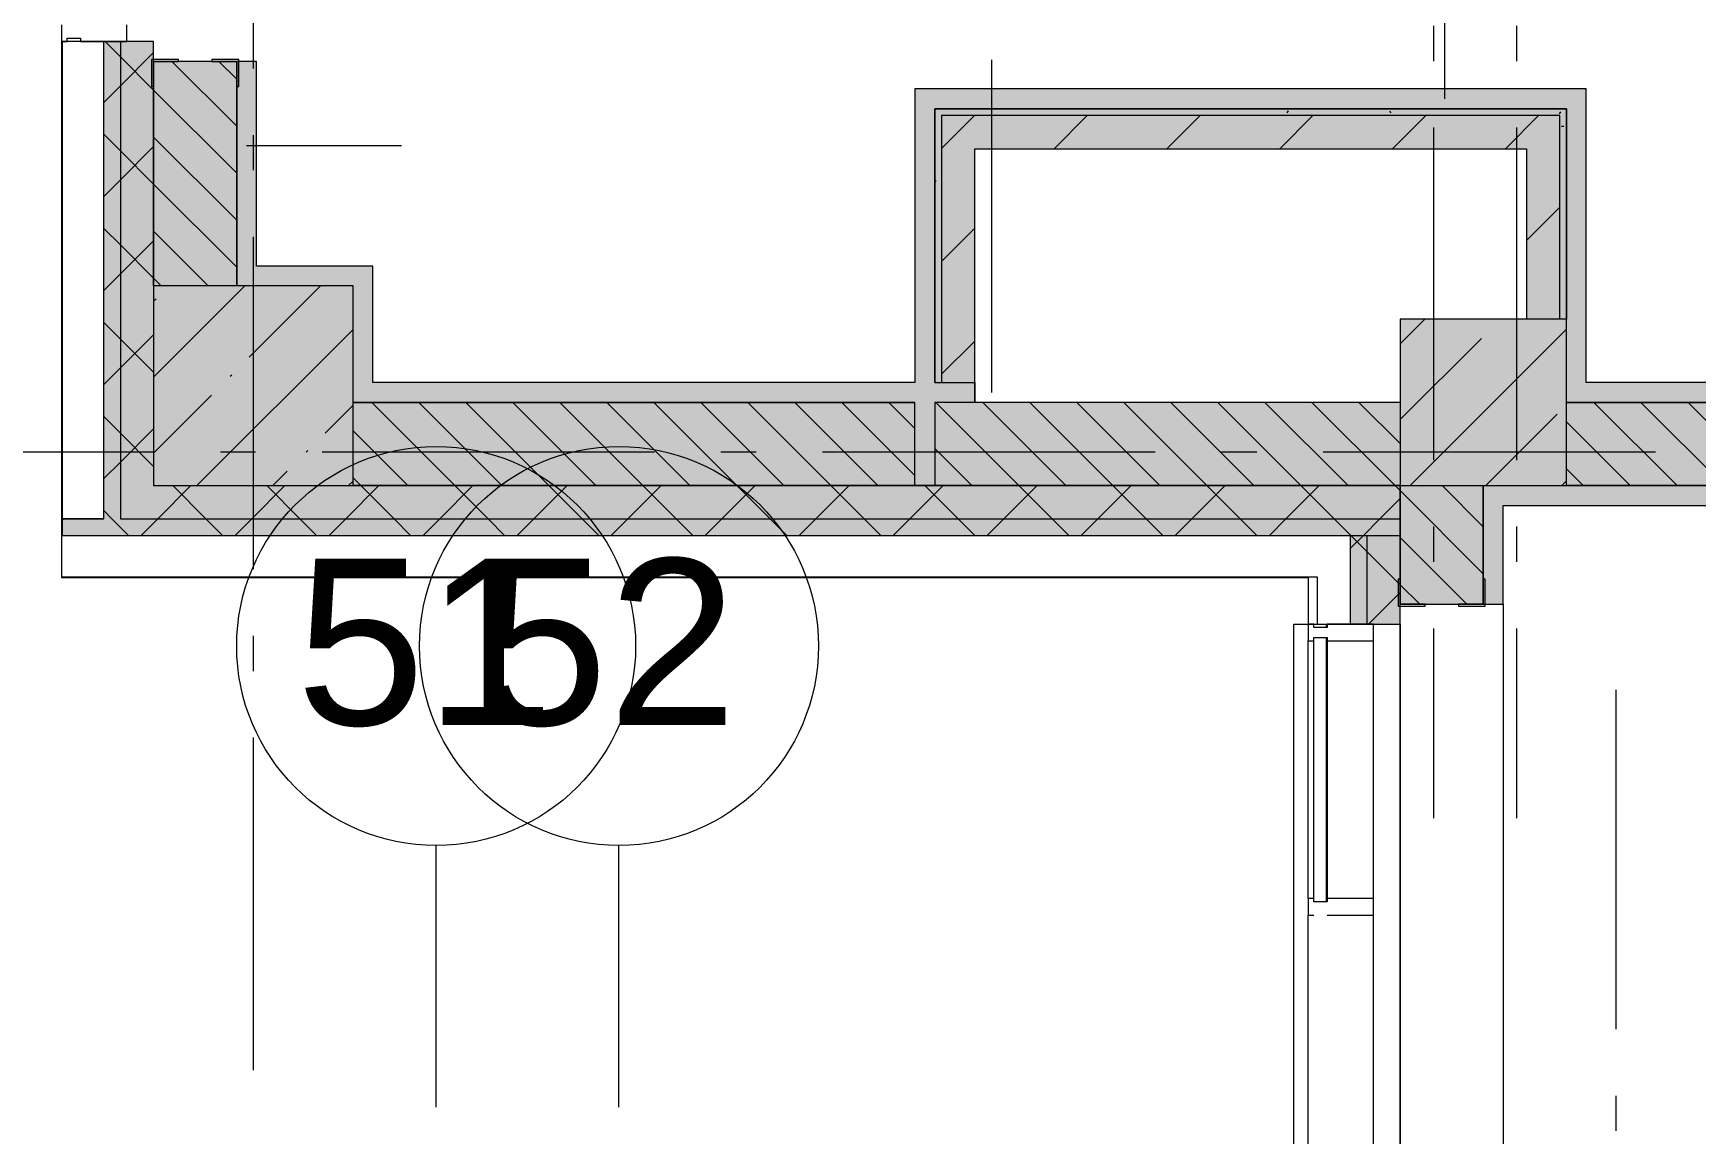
# Model space of a CAD drawing. Header units: millimetres. Extents: x -537608 to 253996, y -217170 to 186033.
# Drawn here: x -244138 to -239137, y 103722 to 107031 of the extents above; entities that cross this region are included whole.
import ezdxf

# ---------------------------------------------------------------- set-up
doc = ezdxf.new("R2010")
doc.units = ezdxf.units.MM
doc.layers.add('PDF _Геометрия', color=7, linetype='Continuous')
doc.layers.add('PDF _Текст', color=7, linetype='Continuous')
doc.layers.add('PDF _Сплошная заливка', color=7, linetype='Continuous', true_color=0xffffff)
doc.styles.add('PDF ArialMT', font='arial.ttf')

msp = doc.modelspace()

# ---------------------------------------------------------------- hatches: boundary and pattern name
at = {"layer": 'PDF _Сплошная заливка', "transparency": 33554559}
h = msp.add_hatch(color=256, dxfattribs=at)
h.paths.add_polyline_path([(-243926.1896, 105571.263), (-243876.1894, 105571.263), (-243876.1894, 107006.2646), (-243926.1896, 107006.2646), (-243926.1896, 105671.2634)], flags=0)
h.paths.add_polyline_path([(-243926.1896, 108706.2625), (-243876.1894, 108706.2625), (-243876.1894, 109691.2625), (-243926.1896, 109691.2625), (-243926.1896, 109567.9133)], flags=0)
h.paths.add_polyline_path([(-243876.1894, 111391.2625), (-243876.1894, 112891.2619), (-243926.1896, 112891.2619), (-243926.1896, 111391.2625)], flags=0)
h.paths.add_polyline_path([(-243876.1894, 114591.2619), (-243876.1894, 115576.2619), (-243926.1896, 115576.2619), (-243926.1896, 114591.2619)], flags=0)
h.paths.add_polyline_path([(-243876.1894, 117276.2619), (-243876.1894, 118776.2613), (-243926.1896, 118776.2613), (-243926.1896, 117276.2619)], flags=0)
h.paths.add_polyline_path([(-243876.1894, 120476.2613), (-243876.1894, 121461.2613), (-243926.1896, 121461.2613), (-243926.1896, 120476.2613)], flags=0)
h.paths.add_polyline_path([(-243876.1894, 123161.2592), (-243876.1894, 124659.7601), (-243926.1896, 124659.7601), (-243926.1896, 123161.2592)], flags=0)
h.paths.add_polyline_path([(-243926.1896, 126359.7607), (-243876.1894, 126359.7607), (-243876.1894, 127344.0722), (-243926.1896, 127344.0722), (-243926.1896, 126558.6888)], flags=0)
h.paths.add_polyline_path([(-243926.1896, 129044.0723), (-243876.1894, 129044.0723), (-243876.1894, 130545.5711), (-243926.1896, 130545.5711), (-243926.1896, 129390.4846)], flags=0)
h.paths.add_polyline_path([(-243876.1894, 132245.5715), (-243876.1894, 133228.5708), (-243926.1896, 133228.5708), (-243926.1896, 132245.5715)], flags=0)
h.paths.add_polyline_path([(-243926.1896, 134928.5711), (-243876.1894, 134928.5711), (-243876.1894, 136371.2591), (-243926.1896, 136371.2591), (-243926.1896, 135054.0767)], flags=0)
h = msp.add_hatch(color=256, dxfattribs=at)
h.paths.add_polyline_path([(-243876.1894, 105671.2634), (-243776.189, 105671.2634), (-243776.189, 107006.2646), (-243876.1894, 107006.2646), (-243876.1894, 106271.2635)], flags=0)
h.paths.add_polyline_path([(-243776.189, 108706.2625), (-243776.189, 109691.2625), (-243876.1894, 109691.2625), (-243876.1894, 108706.2625)], flags=0)
h.paths.add_polyline_path([(-243876.1894, 111391.2625), (-243776.189, 111391.2625), (-243776.189, 112891.2619), (-243876.1894, 112891.2619), (-243876.1894, 111721.263)], flags=0)
h.paths.add_polyline_path([(-243876.1894, 114591.2619), (-243776.189, 114591.2619), (-243776.189, 115576.2619), (-243876.1894, 115576.2619), (-243876.1894, 115231.5051)], flags=0)
h.paths.add_polyline_path([(-243776.189, 117276.2619), (-243776.189, 118776.2613), (-243876.1894, 118776.2613), (-243876.1894, 117276.2619)], flags=0)
h.paths.add_polyline_path([(-243876.1894, 120476.2613), (-243776.189, 120476.2613), (-243776.189, 121461.2613), (-243876.1894, 121461.2613), (-243876.1894, 120895.0969)], flags=0)
h.paths.add_polyline_path([(-243776.189, 123161.2592), (-243776.189, 124659.7601), (-243876.1894, 124659.7601), (-243876.1894, 123161.2592)], flags=0)
h.paths.add_polyline_path([(-243876.1894, 126359.7607), (-243776.189, 126359.7607), (-243776.189, 127344.0722), (-243876.1894, 127344.0722), (-243876.1894, 126558.6888)], flags=0)
h.paths.add_polyline_path([(-243776.189, 129044.0723), (-243776.189, 130545.5711), (-243876.1894, 130545.5711), (-243876.1894, 129044.0723)], flags=0)
h.paths.add_polyline_path([(-243776.189, 132245.5715), (-243776.189, 133228.5708), (-243876.1894, 133228.5708), (-243876.1894, 132245.5715)], flags=0)
h.paths.add_polyline_path([(-243776.189, 134928.5711), (-243776.189, 136271.2587), (-243876.1894, 136271.2587), (-243876.1894, 134928.5711)], flags=0)
for points in [[(-243776.189, 106271.2635), (-243526.1923, 106271.2635), (-243526.1923, 106946.264), (-243776.189, 106946.264), (-243776.189, 106736.1164)], [(-241426.1928, 105981.2628), (-241406.1919, 105981.2628), (-241406.1919, 106803.7643), (-241426.1928, 106803.7643), (-241426.1928, 106158.3863)], [(-239546.1908, 106783.7633), (-239526.192, 106783.7633), (-239526.192, 106803.7643), (-241406.1919, 106803.7643), (-241406.1919, 106783.7633), (-241306.1916, 106783.7633)], [(-241406.1919, 105981.2628), (-241306.1916, 105981.2628), (-241306.1916, 106783.7633), (-241406.1919, 106783.7633), (-241406.1919, 106158.3863)], [(-239546.1908, 106683.763), (-239546.1908, 106783.7633), (-241306.1916, 106783.7633), (-241306.1916, 106683.763), (-239646.1912, 106683.763)], [(-239526.6678, 106171.2632), (-239526.192, 106171.2632), (-239526.192, 106783.7633), (-239546.1908, 106783.7633), (-239546.1908, 106171.2632)], [(-240303.1908, 105571.263), (-240026.1918, 105571.263), (-240026.1918, 105671.2634), (-243876.1894, 105671.2634), (-243876.1894, 105571.263), (-240788.7529, 105571.263)], [(-240176.1902, 105521.265), (-240026.1918, 105521.265), (-240026.1918, 105571.263), (-244051.1901, 105571.263), (-244051.1901, 105521.265), (-240276.1906, 105521.265)]]:
    msp.add_hatch(color=256, dxfattribs=at).paths.add_polyline_path(points)
at = {"layer": 'PDF _Сплошная заливка', "true_color": 0xff7d7d, "transparency": 33554559}
for points in [[(-241486.1913, 105671.2634), (-241426.1928, 105671.2634), (-241426.1928, 106863.7628), (-241486.1913, 106863.7628), (-241486.1913, 105921.2643)], [(-243176.191, 106271.2635), (-243116.1925, 106271.2635), (-243116.1925, 106331.2642), (-243466.1895, 106331.2642), (-243466.1895, 106271.2635)], [(-237449.2765, 105921.2643), (-237026.191, 105921.2643), (-237026.191, 105981.2628), (-239526.192, 105981.2628), (-239526.192, 105921.2643), (-238284.1467, 105921.2643)]]:
    msp.add_hatch(color=11, dxfattribs=at).paths.add_polyline_path(points)
h = msp.add_hatch(color=11, dxfattribs=at)
h.paths.add_polyline_path([(-241426.1928, 105921.2643), (-241306.1916, 105921.2643), (-241306.1916, 105981.2628), (-241426.1928, 105981.2628)], flags=0)
h.paths.add_polyline_path([(-241486.6908, 105921.2643), (-241486.1913, 105981.2628), (-243176.191, 105981.2628), (-243176.191, 105921.2643), (-241623.623, 105921.2643)], flags=0)
at = {"layer": 'PDF _Сплошная заливка', "transparency": 33554559}
h = msp.add_hatch(color=256, dxfattribs=at)
h.paths.add_polyline_path([(-240026.1918, 105671.2634), (-240026.1918, 105921.2643), (-241426.1928, 105921.2643), (-241426.1928, 105671.2634), (-240788.7529, 105671.2634)], flags=0)
h.paths.add_polyline_path([(-241623.623, 105671.2634), (-241486.1913, 105671.2634), (-241486.6908, 105921.2643), (-243176.191, 105921.2643), (-243176.191, 105671.2634)], flags=0)
h = msp.add_hatch(color=256, dxfattribs=at)
h.paths.add_polyline_path([(-229066.1922, 105671.2634), (-225776.1929, 105674.1936), (-225776.1929, 105921.2643), (-231126.192, 105921.2643), (-231126.192, 105671.2634), (-229935.4537, 105671.2634)], flags=0)
h.paths.add_polyline_path([(-231851.1926, 105671.2634), (-231626.1917, 105671.2634), (-231626.1917, 105921.2643), (-236526.1913, 105921.2643), (-236526.1913, 105671.2634), (-232022.6259, 105671.2634)], flags=0)
h.paths.add_polyline_path([(-239526.192, 105671.2634), (-237026.191, 105671.2634), (-237026.191, 105921.2643), (-239526.192, 105918.8445), (-239526.192, 105913.8668)], flags=0)
h = msp.add_hatch(color=256, dxfattribs=at)
h.paths.add_polyline_path([(-240026.1918, 102821.2653), (-239776.1908, 102821.2653), (-239776.1908, 103494.2635), (-240026.1918, 103494.2635), (-240026.1918, 103196.3723)], flags=0)
h.paths.add_polyline_path([(-240026.1918, 105314.2649), (-239776.1908, 105314.2649), (-239776.1908, 105671.2634), (-240026.1918, 105671.2634), (-240026.1918, 105320.22)], flags=0)
at = {"layer": 'PDF _Сплошная заливка', "true_color": 0x2254ff, "transparency": 33554559}
msp.add_hatch(color=160, dxfattribs=at).paths.add_polyline_path([(-237449.2765, 105611.2649), (-237026.191, 105611.2649), (-237026.191, 105671.2634), (-239776.1908, 105671.2634), (-239776.1908, 105611.2649), (-238284.1467, 105611.2649)])
at = {"layer": 'PDF _Сплошная заливка', "transparency": 33554559}
h = msp.add_hatch(color=256, dxfattribs=at)
h.paths.add_polyline_path([(-240126.19, 102971.2638), (-240126.19, 103554.2642), (-240176.1902, 103554.2642), (-240176.1902, 102971.2638)], flags=0)
h.paths.add_polyline_path([(-240176.1902, 105254.2643), (-240126.19, 105254.2643), (-240126.19, 105521.265), (-240176.1902, 105521.265), (-240176.1902, 105320.22)], flags=0)
h = msp.add_hatch(color=256, dxfattribs=at)
h.paths.add_polyline_path([(-240026.1918, 102921.2636), (-240026.1918, 103554.2642), (-240126.19, 103554.2642), (-240126.19, 102921.2636)], flags=0)
h.paths.add_polyline_path([(-240126.19, 105254.2643), (-240026.1918, 105254.2643), (-240026.1918, 105521.265), (-240126.19, 105521.265), (-240126.19, 105320.22)], flags=0)

# ---------------------------------------------------------------- linework, layer by layer
at = {"layer": 'PDF _Геометрия', "color": 253, "lineweight": 9, "true_color": 0xaaaaaa}
for p, q in [((-243476.1921, 107925.0074), (-243476.1921, 106925.0079)), ((-239926.1914, 107053.3045), (-239926.1914, 106947.4696)), ((-239676.1904, 107053.3045), (-239676.1904, 106947.4696)), ((-243476.1921, 106725.0071), (-243476.1921, 106619.1744)), ((-239926.1914, 106747.471), (-239926.1914, 105747.4715)), ((-239676.1904, 106747.471), (-239676.1904, 105747.4715)), ((-243476.1921, 106419.1736), (-243476.1921, 105419.1741)), ((-243775.1986, 105771.2638), (-244775.1982, 105771.2638)), ((-243469.3673, 105771.2638), (-243575.1978, 105771.2638)), ((-242269.367, 105771.2638), (-243269.3665, 105771.2638)), ((-241963.5313, 105771.2638), (-242069.3662, 105771.2638)), ((-240763.5332, 105771.2638), (-241763.5306, 105771.2638)), ((-240457.6996, 105771.2638), (-240563.5324, 105771.2638)), ((-239257.6993, 105771.2638), (-240257.6989, 105771.2638)), ((-239926.1914, 105547.4707), (-239926.1914, 105441.6379)), ((-239676.1904, 105547.4707), (-239676.1904, 105441.6379)), ((-240346.1917, 103554.2642), (-240346.1917, 105254.2643)), ((-240346.1917, 105254.2643), (-240303.1908, 105254.2643)), ((-240248.1915, 105244.2638), (-240248.1915, 105254.2643)), ((-239926.1914, 105241.6372), (-239926.1914, 104671.2638)), ((-239676.1904, 105241.6372), (-239676.1904, 104671.2638)), ((-243476.1921, 105219.1733), (-243476.1921, 105113.3405)), ((-240248.1915, 104419.2649), (-240248.1915, 105214.2646)), ((-240246.1914, 105204.2641), (-240246.1914, 104429.2633)), ((-239376.1914, 104035.9315), (-239376.1914, 105057.1936)), ((-243476.1921, 104913.3397), (-243476.1921, 103913.3403)), ((-242926.19, 103801.518), (-242926.19, 104588.3644)), ((-242376.1922, 103801.518), (-242376.1922, 104588.3644)), ((-239376.1914, 103730.0981), (-239376.1914, 103835.933))]:
    msp.add_line(p, q, dxfattribs=at)
at = {"layer": 'PDF _Геометрия', "lineweight": 9}
for p, q in [((-239891.6042, 106833.7636), (-239891.6042, 107833.7631)), ((-244053.1923, 107056.2627), (-244053.1923, 107006.2646)), ((-243856.1885, 107006.2646), (-243856.1885, 107056.2627)), ((-244053.1923, 107006.2646), (-244036.1883, 107006.2646)), ((-244051.1901, 107006.2646), (-244053.1923, 107006.2646)), ((-244053.1923, 107006.2646), (-244053.1923, 105671.2634)), ((-244051.1901, 107006.2646), (-244051.1901, 105671.2634)), ((-243926.1896, 107006.2646), (-244051.1901, 107006.2646)), ((-244036.1883, 107006.2646), (-244036.1883, 107016.263)), ((-244036.1883, 107016.263), (-243996.1907, 107016.263)), ((-243996.1907, 107016.263), (-243996.1907, 107006.2646)), ((-243996.1907, 107006.2646), (-243856.1885, 107006.2646)), ((-243926.1896, 105671.2634), (-243926.1896, 107006.2646)), ((-243876.1894, 107006.2646), (-243926.1896, 107006.2646)), ((-243876.1894, 106960.1936), (-243922.2626, 107006.2646)), ((-243876.1894, 107006.2646), (-243876.1894, 105671.2634)), ((-243776.189, 107006.2646), (-243876.1894, 107006.2646)), ((-243776.189, 106271.2635), (-243776.189, 107006.2646)), ((-243876.1894, 106873.1519), (-243776.189, 106973.1501)), ((-243776.189, 106860.1932), (-243876.1894, 106960.1936)), ((-243526.1923, 106946.264), (-243776.189, 106946.264)), ((-243776.189, 106946.264), (-243776.189, 106271.2635)), ((-243526.1923, 106751.6133), (-243720.8409, 106946.264)), ((-243526.1923, 106893.0365), (-243579.4177, 106946.264)), ((-243466.1895, 106946.264), (-243526.1923, 106946.264)), ((-243526.1923, 106946.264), (-243526.1923, 106271.2635)), ((-243526.1923, 106271.2635), (-243526.1923, 106946.264)), ((-243466.1895, 106331.2642), (-243466.1895, 106946.264)), ((-241254.5637, 105951.2636), (-241254.5637, 106951.2631)), ((-243926.1896, 106823.1516), (-243876.1894, 106873.1519)), ((-243526.1923, 106610.1922), (-243776.189, 106860.1932)), ((-241426.1928, 106863.7628), (-241486.1913, 106863.7628)), ((-241486.1913, 106863.7628), (-241486.1913, 105981.2628)), ((-239526.192, 106863.7628), (-241426.1928, 106863.7628)), ((-239466.1914, 106863.7628), (-239526.192, 106863.7628)), ((-239466.1914, 105981.2628), (-239466.1914, 106863.7628)), ((-241406.1919, 106803.7643), (-241426.1928, 106803.7643)), ((-241426.1928, 106803.7643), (-241426.1928, 106158.3863)), ((-241426.1928, 106158.3863), (-241426.1928, 106803.7643)), ((-241426.1928, 106803.7643), (-239526.192, 106803.7643)), ((-241306.1916, 106803.7643), (-241406.1919, 106803.7643)), ((-241406.1919, 106684.4304), (-241306.8568, 106783.7633)), ((-241306.1916, 106783.7633), (-241406.1919, 106783.7633)), ((-241406.1919, 106783.7633), (-241406.1919, 106158.3863)), ((-239526.192, 106803.7643), (-241306.1916, 106803.7643)), ((-239546.1908, 106783.7633), (-241306.1916, 106783.7633)), ((-241067.4462, 106683.763), (-240967.4458, 106783.7633)), ((-240728.0353, 106683.763), (-240628.0348, 106783.7633)), ((-240388.6222, 106683.763), (-240288.6239, 106783.7633)), ((-240049.2112, 106683.763), (-239949.2129, 106783.7633)), ((-239709.8002, 106683.763), (-239609.7998, 106783.7633)), ((-239546.1908, 106683.763), (-239546.1908, 106783.7633)), ((-239526.192, 106803.7643), (-239526.192, 106171.2632)), ((-239526.192, 106783.7633), (-239526.192, 106803.7643)), ((-239526.192, 106683.763), (-239526.192, 106783.7633)), ((-243876.1894, 106677.3493), (-243926.1896, 106727.3495)), ((-243876.1894, 106590.3076), (-243776.189, 106690.3079)), ((-243776.189, 106577.3511), (-243876.1894, 106677.3493)), ((-243526.1923, 106468.7712), (-243776.189, 106718.7721)), ((-243496.1888, 106694.1079), (-243030.0399, 106694.1079)), ((-241306.1916, 105981.2628), (-241306.1916, 106683.763)), ((-241306.1916, 106683.763), (-239646.1912, 106683.763)), ((-239646.1912, 106683.763), (-239646.1912, 106171.2632)), ((-239546.1908, 106171.2632), (-239546.1908, 106683.763)), ((-239526.192, 106171.2632), (-239526.192, 106683.763)), ((-243926.1896, 106540.3074), (-243876.1894, 106590.3076)), ((-243526.1923, 106327.3501), (-243776.189, 106577.3511)), ((-239646.1912, 106407.9632), (-239546.1908, 106507.9614)), ((-243876.1894, 106394.5072), (-243926.1896, 106444.5074)), ((-243611.5268, 106271.2635), (-243776.189, 106435.9279)), ((-241406.1919, 106345.0194), (-241306.1916, 106445.0177)), ((-243876.1894, 106307.4655), (-243776.189, 106407.4658)), ((-243776.189, 106294.5068), (-243876.1894, 106394.5072)), ((-243116.1925, 106331.2642), (-243466.1895, 106331.2642)), ((-243116.1925, 106271.2635), (-243116.1925, 106331.2642)), ((-243926.1896, 106257.4652), (-243876.1894, 106307.4655)), ((-243752.9457, 106271.2635), (-243776.189, 106294.5068)), ((-243776.189, 105997.0053), (-243501.9328, 106271.2635)), ((-243176.191, 106271.2635), (-243776.189, 106271.2635)), ((-243776.189, 106271.2635), (-243776.189, 105671.2634)), ((-243773.5064, 106227.7868), (-243768.7656, 106232.5298)), ((-243488.3822, 106056.7131), (-243273.8317, 106271.2635)), ((-243176.191, 105671.2634), (-243176.191, 106271.2635)), ((-243116.1925, 105981.2628), (-243116.1925, 106271.2635)), ((-243876.1894, 106111.6651), (-243926.1896, 106161.6653)), ((-243645.7329, 105671.2634), (-243176.191, 106140.8075)), ((-241426.1928, 106158.3863), (-241426.1928, 105981.2628)), ((-241426.1928, 105981.2628), (-241426.1928, 106158.3863)), ((-241406.1919, 106158.3863), (-241406.1919, 105981.2628)), ((-240026.1918, 106097.4276), (-239952.3563, 106171.2632)), ((-239526.192, 106171.2632), (-240026.1918, 106171.2632)), ((-240026.1918, 106171.2632), (-240026.1918, 105671.2634)), ((-239996.1581, 105671.2634), (-239526.192, 106141.2316)), ((-239724.7589, 106170.7637), (-239724.2573, 106171.2632)), ((-239526.192, 105671.2634), (-239526.192, 106171.2632)), ((-243876.1894, 106024.6233), (-243776.189, 106124.6237)), ((-243776.189, 106011.6647), (-243876.1894, 106111.6651)), ((-241406.1919, 106005.6063), (-241306.1916, 106105.6067)), ((-240026.1918, 105869.3308), (-239781.782, 106113.7384)), ((-243926.1896, 105974.6231), (-243876.1894, 106024.6233)), ((-243545.4053, 105999.69), (-243540.6645, 106004.4308)), ((-241486.1913, 105981.2628), (-243116.1925, 105981.2628)), ((-241426.1928, 105981.2628), (-241406.1919, 105981.2628)), ((-241406.1919, 105981.2628), (-241306.1916, 105981.2628)), ((-241306.1916, 105921.2643), (-241306.1916, 105981.2628)), ((-241306.1916, 105981.2628), (-241306.1916, 105921.2643)), ((-237086.1917, 105981.2628), (-239466.1914, 105981.2628)), ((-243776.189, 105768.9063), (-243602.4327, 105942.6647)), ((-243876.1894, 105828.823), (-243926.1896, 105878.821)), ((-243260.2853, 105828.6142), (-243176.191, 105912.7085)), ((-241506.6875, 105921.2643), (-243176.191, 105921.2643)), ((-243176.191, 105921.2643), (-241486.6908, 105921.2643)), ((-242870.1056, 105671.2634), (-243120.1023, 105921.2643)), ((-242728.6824, 105671.2634), (-242978.6833, 105921.2643)), ((-242587.2635, 105671.2634), (-242837.2601, 105921.2643)), ((-242445.8403, 105671.2634), (-242695.8412, 105921.2643)), ((-242304.4171, 105671.2634), (-242554.418, 105921.2643)), ((-242162.9981, 105671.2634), (-242412.9991, 105921.2643)), ((-242021.575, 105671.2634), (-242271.5759, 105921.2643)), ((-241880.156, 105671.2634), (-242130.1527, 105921.2643)), ((-241738.7328, 105671.2634), (-241988.7337, 105921.2643)), ((-241597.3139, 105671.2634), (-241847.3106, 105921.2643)), ((-241486.1913, 105701.5641), (-241705.8917, 105921.2643)), ((-241486.1913, 105842.9851), (-241564.4684, 105921.2643)), ((-241486.6908, 105921.2643), (-241506.6875, 105921.2643)), ((-241486.1913, 105921.2643), (-241486.6908, 105921.2643)), ((-241486.6908, 105921.2643), (-241486.1913, 105921.2643)), ((-241486.1913, 105671.2634), (-241486.1913, 105921.2643)), ((-241406.1919, 105921.2643), (-241426.1928, 105921.2643)), ((-241426.1928, 105921.2643), (-241426.1928, 105671.2634)), ((-241173.0486, 105671.2634), (-241423.0496, 105921.2643)), ((-241306.1916, 105921.2643), (-241406.1919, 105921.2643)), ((-240026.1918, 105921.2643), (-241306.1916, 105921.2643)), ((-241031.6276, 105671.2634), (-241281.6263, 105921.2643)), ((-240890.2064, 105671.2634), (-241140.2053, 105921.2643)), ((-240748.7833, 105671.2634), (-240998.7842, 105921.2643)), ((-240607.3622, 105671.2634), (-240857.3632, 105921.2643)), ((-240465.9411, 105671.2634), (-240715.9421, 105921.2643)), ((-240324.5201, 105671.2634), (-240574.521, 105921.2643)), ((-240183.099, 105671.2634), (-240433.0979, 105921.2643)), ((-240041.678, 105671.2634), (-240291.6768, 105921.2643)), ((-240026.1918, 105797.1982), (-240150.2557, 105921.2643)), ((-239768.0591, 105671.2634), (-239553.6853, 105885.6394)), ((-237026.191, 105921.2643), (-239526.192, 105921.2643)), ((-239526.192, 105921.2643), (-237026.191, 105921.2643)), ((-239193.1494, 105671.2634), (-239443.1505, 105921.2643)), ((-239051.7284, 105671.2634), (-239301.7272, 105921.2643)), ((-238910.3074, 105671.2634), (-239160.3062, 105921.2643)), ((-243876.1894, 105741.7812), (-243776.189, 105841.7795)), ((-243776.189, 105728.8226), (-243876.1894, 105828.823)), ((-243011.5245, 105671.2634), (-243176.191, 105835.9299)), ((-239334.5706, 105671.2634), (-239526.192, 105862.8849)), ((-243317.3085, 105771.591), (-243312.5677, 105776.3318)), ((-241314.4697, 105671.2634), (-241426.1928, 105782.9844)), ((-243926.1896, 105691.7811), (-243876.1894, 105741.7812)), ((-243417.6361, 105671.2634), (-243374.3316, 105714.5657)), ((-243189.535, 105671.2634), (-243176.191, 105684.6096)), ((-243152.9477, 105671.2634), (-243176.191, 105694.5067)), ((-239539.9623, 105671.2634), (-239526.192, 105685.0337)), ((-239475.9916, 105671.2634), (-239526.192, 105721.4638)), ((-244053.1923, 105671.2634), (-244053.1923, 105571.263)), ((-244053.1923, 105671.2634), (-244053.1923, 105571.263)), ((-244051.1901, 105671.2634), (-244051.1901, 105571.263)), ((-243926.1896, 105571.263), (-243926.1896, 105671.2634)), ((-243876.1894, 105671.2634), (-243876.1894, 105571.263)), ((-243776.189, 105671.2634), (-243176.191, 105671.2634)), ((-243763.8655, 105571.263), (-243663.8651, 105671.2634)), ((-243618.6315, 105571.263), (-243718.6319, 105671.2634)), ((-243481.0233, 105571.263), (-243381.023, 105671.2634)), ((-243335.7895, 105571.263), (-243435.7898, 105671.2634)), ((-243198.1769, 105571.263), (-243098.1809, 105671.2634)), ((-240303.1908, 105671.2634), (-243176.191, 105671.2634)), ((-243176.191, 105671.2634), (-241486.1913, 105671.2634)), ((-243052.9473, 105571.263), (-243152.9477, 105671.2634)), ((-242915.3348, 105571.263), (-242815.3344, 105671.2634)), ((-242770.1052, 105571.263), (-242870.1056, 105671.2634)), ((-242632.4928, 105571.263), (-242532.4923, 105671.2634)), ((-242487.2631, 105571.263), (-242587.2635, 105671.2634)), ((-242349.6506, 105571.263), (-242249.6502, 105671.2634)), ((-242204.4209, 105571.263), (-242304.4171, 105671.2634)), ((-242066.8085, 105571.263), (-241966.8081, 105671.2634)), ((-241921.5745, 105571.263), (-242021.575, 105671.2634)), ((-241783.9664, 105571.263), (-241683.966, 105671.2634)), ((-241638.7324, 105571.263), (-241738.7328, 105671.2634)), ((-241501.1242, 105571.263), (-241401.1239, 105671.2634)), ((-241486.1913, 105671.2634), (-241426.1928, 105671.2634)), ((-241355.8903, 105571.263), (-241455.8907, 105671.2634)), ((-241426.1928, 105671.2634), (-240026.1918, 105671.2634)), ((-241218.28, 105571.263), (-241118.2796, 105671.2634)), ((-241073.0482, 105571.263), (-241173.0486, 105671.2634)), ((-240935.4379, 105571.263), (-240835.4375, 105671.2634)), ((-240790.2061, 105571.263), (-240890.2064, 105671.2634)), ((-240652.5958, 105571.263), (-240552.5953, 105671.2634)), ((-240507.3618, 105571.263), (-240607.3622, 105671.2634)), ((-240369.7515, 105571.263), (-240269.7533, 105671.2634)), ((-240224.5197, 105571.263), (-240324.5201, 105671.2634)), ((-240276.1906, 105671.2634), (-240303.1908, 105671.2634)), ((-240176.1902, 105671.2634), (-240276.1906, 105671.2634)), ((-240126.19, 105671.2634), (-240176.1902, 105671.2634)), ((-240026.1918, 105671.2634), (-240126.19, 105671.2634)), ((-240086.9094, 105571.263), (-240026.1918, 105631.9828)), ((-240026.1918, 105655.7772), (-240041.678, 105671.2634)), ((-240026.1918, 105671.2634), (-239526.192, 105671.2634)), ((-240026.1918, 105571.263), (-240026.1918, 105671.2634)), ((-240026.1918, 105671.2634), (-240026.1918, 105314.2649)), ((-239776.1908, 105405.7784), (-240026.1918, 105655.7772)), ((-239776.1908, 105547.1995), (-239900.2569, 105671.2634)), ((-239776.1908, 105611.2649), (-239776.1908, 105671.2634)), ((-239776.1908, 105671.2634), (-239776.1908, 105611.2649)), ((-237026.191, 105671.2634), (-239526.192, 105671.2634)), ((-239526.192, 105671.2634), (-238542.1911, 105671.2634)), ((-243901.4736, 105571.263), (-243926.1896, 105595.9789)), ((-239776.1908, 105314.2649), (-239776.1908, 105611.2649)), ((-239776.1908, 105611.2649), (-239776.1908, 105314.2649)), ((-239716.1901, 105314.2649), (-239716.1901, 105611.2649)), ((-239716.1901, 105611.2649), (-237086.1917, 105611.2649)), ((-244053.1923, 105571.263), (-244051.1901, 105571.263)), ((-244053.1923, 105571.263), (-244053.1923, 105521.265)), ((-244051.1901, 105566.7805), (-244046.7076, 105571.263)), ((-244051.1901, 105571.263), (-244051.1901, 105521.265)), ((-244051.1901, 105571.263), (-243926.1896, 105571.263)), ((-243926.1896, 105571.263), (-244051.1901, 105571.263)), ((-243851.4735, 105521.265), (-243901.4736, 105571.263)), ((-243876.1894, 105571.263), (-240303.1908, 105571.263)), ((-243813.8657, 105521.265), (-243763.8655, 105571.263)), ((-243568.6314, 105521.265), (-243618.6315, 105571.263)), ((-243531.0236, 105521.265), (-243481.0233, 105571.263)), ((-243285.7892, 105521.265), (-243335.7895, 105571.263)), ((-243248.1771, 105521.265), (-243198.1769, 105571.263)), ((-243002.9471, 105521.265), (-243052.9473, 105571.263)), ((-242965.335, 105521.265), (-242915.3348, 105571.263)), ((-242720.105, 105521.265), (-242770.1052, 105571.263)), ((-242682.4929, 105521.265), (-242632.4928, 105571.263)), ((-242437.2629, 105521.265), (-242487.2631, 105571.263)), ((-242399.6508, 105521.265), (-242349.6506, 105571.263)), ((-242154.4208, 105521.265), (-242204.4209, 105571.263)), ((-242116.8087, 105521.265), (-242066.8085, 105571.263)), ((-241871.5744, 105521.265), (-241921.5745, 105571.263)), ((-241833.9666, 105521.265), (-241783.9664, 105571.263)), ((-241588.7323, 105521.265), (-241638.7324, 105571.263)), ((-241551.1245, 105521.265), (-241501.1242, 105571.263)), ((-241305.8901, 105521.265), (-241355.8903, 105571.263)), ((-241268.2802, 105521.265), (-241218.28, 105571.263)), ((-241023.048, 105521.265), (-241073.0482, 105571.263)), ((-240985.438, 105521.265), (-240935.4379, 105571.263)), ((-240740.2059, 105521.265), (-240790.2061, 105571.263)), ((-240702.5959, 105521.265), (-240652.5958, 105571.263)), ((-240457.3638, 105521.265), (-240507.3618, 105571.263)), ((-240419.7517, 105521.265), (-240369.7515, 105571.263)), ((-240303.1908, 105571.263), (-240026.1918, 105571.263)), ((-240174.5195, 105521.265), (-240224.5197, 105571.263)), ((-240136.9096, 105521.265), (-240086.9094, 105571.263)), ((-240026.1918, 105521.265), (-240026.1918, 105571.263)), ((-244051.1901, 105521.265), (-244053.1923, 105521.265)), ((-244053.1923, 105521.265), (-244051.1901, 105521.265)), ((-244053.1923, 105521.265), (-244053.1923, 105396.2645)), ((-244051.1901, 105521.265), (-240303.1908, 105521.265)), ((-240303.1908, 105521.265), (-240276.1906, 105521.265)), ((-240276.1906, 105521.265), (-240176.1902, 105521.265)), ((-240176.1902, 105481.9822), (-240136.9096, 105521.265)), ((-240176.1902, 105521.265), (-240176.1902, 105254.2643)), ((-240176.1902, 105521.265), (-240126.19, 105521.265)), ((-240126.19, 105472.9354), (-240174.5195, 105521.265)), ((-240126.19, 105521.265), (-240126.19, 105254.2643)), ((-240126.19, 105521.265), (-240026.1918, 105521.265)), ((-240026.1918, 105254.2643), (-240026.1918, 105521.265)), ((-239826.0985, 105314.2649), (-240026.1918, 105514.3561)), ((-240026.1918, 105372.9351), (-240126.19, 105472.9354)), ((-244053.1923, 105396.2645), (-240303.1908, 105396.2645)), ((-244053.1923, 105396.2645), (-244053.1923, 105394.2644)), ((-244053.1923, 105394.2644), (-240303.1908, 105394.2644)), ((-240303.1908, 105396.2645), (-240276.1906, 105396.2645)), ((-240303.1908, 105394.2644), (-240303.1908, 105396.2645)), ((-240303.1908, 105394.2644), (-240303.1908, 105254.2643)), ((-240276.1906, 105396.2645), (-240276.1906, 105254.2643)), ((-240121.066, 105254.2643), (-240026.1918, 105349.1407)), ((-239967.5195, 105314.2649), (-240026.1918, 105372.9351)), ((-240026.1918, 105314.2649), (-239776.1908, 105314.2649)), ((-239776.1908, 105314.2649), (-239716.1901, 105314.2649)), ((-239716.1901, 105314.2649), (-239716.1901, 103494.2635)), ((-240286.1911, 105254.2643), (-240303.1908, 105254.2643)), ((-240303.1908, 105254.2643), (-240303.1908, 105204.2641)), ((-240303.1908, 105254.2643), (-240276.1906, 105254.2643)), ((-240286.1911, 105244.2638), (-240286.1911, 105254.2643)), ((-240246.1914, 105244.2638), (-240286.1911, 105244.2638)), ((-240276.1906, 105254.2643), (-240176.1902, 105254.2643)), ((-240106.1912, 105254.2643), (-240246.1914, 105254.2643)), ((-240246.1914, 105254.2643), (-240246.1914, 105244.2638)), ((-240176.1902, 105254.2643), (-240126.19, 105254.2643)), ((-240126.19, 105254.2643), (-240026.1918, 105254.2643)), ((-240106.1912, 105204.2641), (-240106.1912, 105254.2643)), ((-240026.1918, 105254.2643), (-240026.1918, 103554.2642)), ((-240026.1918, 103554.2642), (-240026.1918, 105254.2643)), ((-240303.1908, 104429.2633), (-240303.1908, 105204.2641)), ((-240303.1908, 105204.2641), (-240286.1911, 105204.2641)), ((-240286.1911, 105214.2646), (-240246.1914, 105214.2646)), ((-240286.1911, 105204.2641), (-240286.1911, 105214.2646)), ((-240286.1911, 104429.2633), (-240286.1911, 105204.2641)), ((-240246.1914, 105214.2646), (-240246.1914, 105204.2641)), ((-240246.1914, 105204.2641), (-240106.1912, 105204.2641)), ((-240106.1912, 104429.2633), (-240106.1912, 105204.2641)), ((-240286.1911, 104429.2633), (-240303.1908, 104429.2633)), ((-240303.1908, 104429.2633), (-240303.1908, 104379.2652)), ((-240286.1911, 104419.2649), (-240286.1911, 104429.2633)), ((-240106.1912, 104429.2633), (-240246.1914, 104429.2633)), ((-240246.1914, 104429.2633), (-240246.1914, 104419.2649)), ((-240106.1912, 104379.2652), (-240106.1912, 104429.2633)), ((-240303.1908, 103604.2644), (-240303.1908, 104379.2652)), ((-240303.1908, 104379.2652), (-240286.1911, 104379.2652)), ((-240246.1914, 104419.2649), (-240286.1911, 104419.2649)), ((-240246.1914, 104379.2652), (-240106.1912, 104379.2652)), ((-240106.1912, 103604.2644), (-240106.1912, 104379.2652))]:
    msp.add_line(p, q, dxfattribs=at)
at = {"layer": 'PDF _Геометрия', "color": 253, "lineweight": 20, "true_color": 0xaaaaaa}
for p, q in [((-243701.1887, 106952.2643), (-243782.1914, 106952.2643)), ((-243782.1914, 106952.2643), (-243782.1914, 106871.2637)), ((-243776.189, 106871.2637), (-243776.189, 106946.264)), ((-243776.189, 106946.264), (-243701.1887, 106946.264)), ((-243701.1887, 106946.264), (-243701.1887, 106952.2643)), ((-243520.1899, 106952.2643), (-243601.1883, 106952.2643)), ((-243601.1883, 106952.2643), (-243601.1883, 106946.264)), ((-243601.1883, 106946.264), (-243526.1923, 106946.264)), ((-243526.1923, 106946.264), (-243526.1923, 106871.2637)), ((-243520.1899, 106871.2637), (-243520.1899, 106952.2643)), ((-243782.1914, 106871.2637), (-243776.189, 106871.2637)), ((-243526.1923, 106871.2637), (-243520.1899, 106871.2637)), ((-240026.1918, 105389.2631), (-240032.192, 105389.2631)), ((-240032.192, 105389.2631), (-240032.192, 105308.2647)), ((-240026.1918, 105314.2649), (-240026.1918, 105389.2631)), ((-239770.1905, 105389.2631), (-239776.1908, 105389.2631)), ((-239776.1908, 105389.2631), (-239776.1908, 105314.2649)), ((-239770.1905, 105308.2647), (-239770.1905, 105389.2631)), ((-240032.192, 105308.2647), (-239951.1915, 105308.2647)), ((-239951.1915, 105314.2649), (-240026.1918, 105314.2649)), ((-239951.1915, 105308.2647), (-239951.1915, 105314.2649)), ((-239851.1911, 105314.2649), (-239851.1911, 105308.2647)), ((-239776.1908, 105314.2649), (-239851.1911, 105314.2649)), ((-239851.1911, 105308.2647), (-239770.1905, 105308.2647))]:
    msp.add_line(p, q, dxfattribs=at)
at = {"layer": 'PDF _Геометрия', "color": 8, "lineweight": 9, "true_color": 0x787878}
for p, q in [((-240363.3034, 106798.173), (-240366.6577, 106792.3644)), ((-240053.6872, 106791.6109), (-240057.0414, 106797.4195)), ((-239544.1864, 106794.526), (-239547.5407, 106788.7173)), ((-239540.591, 106751.4217), (-239533.8845, 106751.4217)), ((-241422.8084, 106588.6541), (-241426.1627, 106582.8476))]:
    msp.add_line(p, q, dxfattribs=at)
at = {"layer": 'PDF _Геометрия', "lineweight": 20}
for centre, radius in [((-242926.191, 105188.3623), 599.999), ((-242376.1903, 105188.3628), 600.0004)]:
    msp.add_circle(centre, radius, dxfattribs=at)
at = {"layer": 'PDF _Сплошная заливка', "color": 11, "lineweight": 35, "true_color": 0xff7d7d, "transparency": 33554559}
for points in [[(-243466.1895, 106271.2635), (-243466.1895, 106946.264), (-243526.1923, 106271.2635), (-243526.1923, 106946.264)], [(-239526.192, 106803.7643), (-239526.192, 106863.7628), (-241426.1928, 106803.7643), (-241426.1928, 106863.7628)], [(-239466.1914, 105981.2628), (-239466.1914, 106863.7628), (-239526.192, 105981.2628), (-239526.192, 106863.7628)], [(-243116.1925, 105981.2628), (-243116.1925, 106271.2635), (-243176.191, 105981.2628), (-243176.191, 106271.2635)]]:
    msp.add_solid(points, dxfattribs=at)
at = {"layer": 'PDF _Сплошная заливка', "lineweight": 35, "transparency": 33554559}
for points in [[(-239546.1908, 106171.2632), (-239546.1908, 106683.763), (-239646.1912, 106171.2632), (-239646.1912, 106683.763)], [(-243776.189, 105671.2634), (-243176.191, 105671.2634), (-243776.189, 106271.2635), (-243176.191, 106271.2635)], [(-240026.1918, 105671.2634), (-239526.192, 105671.2634), (-240026.1918, 106171.2632), (-239526.192, 106171.2632)]]:
    msp.add_solid(points, dxfattribs=at)
at = {"layer": 'PDF _Сплошная заливка', "color": 160, "lineweight": 35, "true_color": 0x2254ff, "transparency": 33554559}
msp.add_solid([(-239716.1901, 105314.2649), (-239716.1901, 105611.2649), (-239776.1908, 105314.2649), (-239776.1908, 105611.2649)], dxfattribs=at)

# ---------------------------------------------------------------- texts
at = {"layer": 'PDF _Текст', "char_height": 500, "attachment_point": 4, "style": 'PDF ArialMT'}
for s, insert in [('51', (-243347.7469, 105197.4381)), ('52', (-242797.7491, 105197.4381))]:
    msp.add_mtext(s, dxfattribs=dict(at, insert=insert))

doc.saveas('drawing.dxf')
